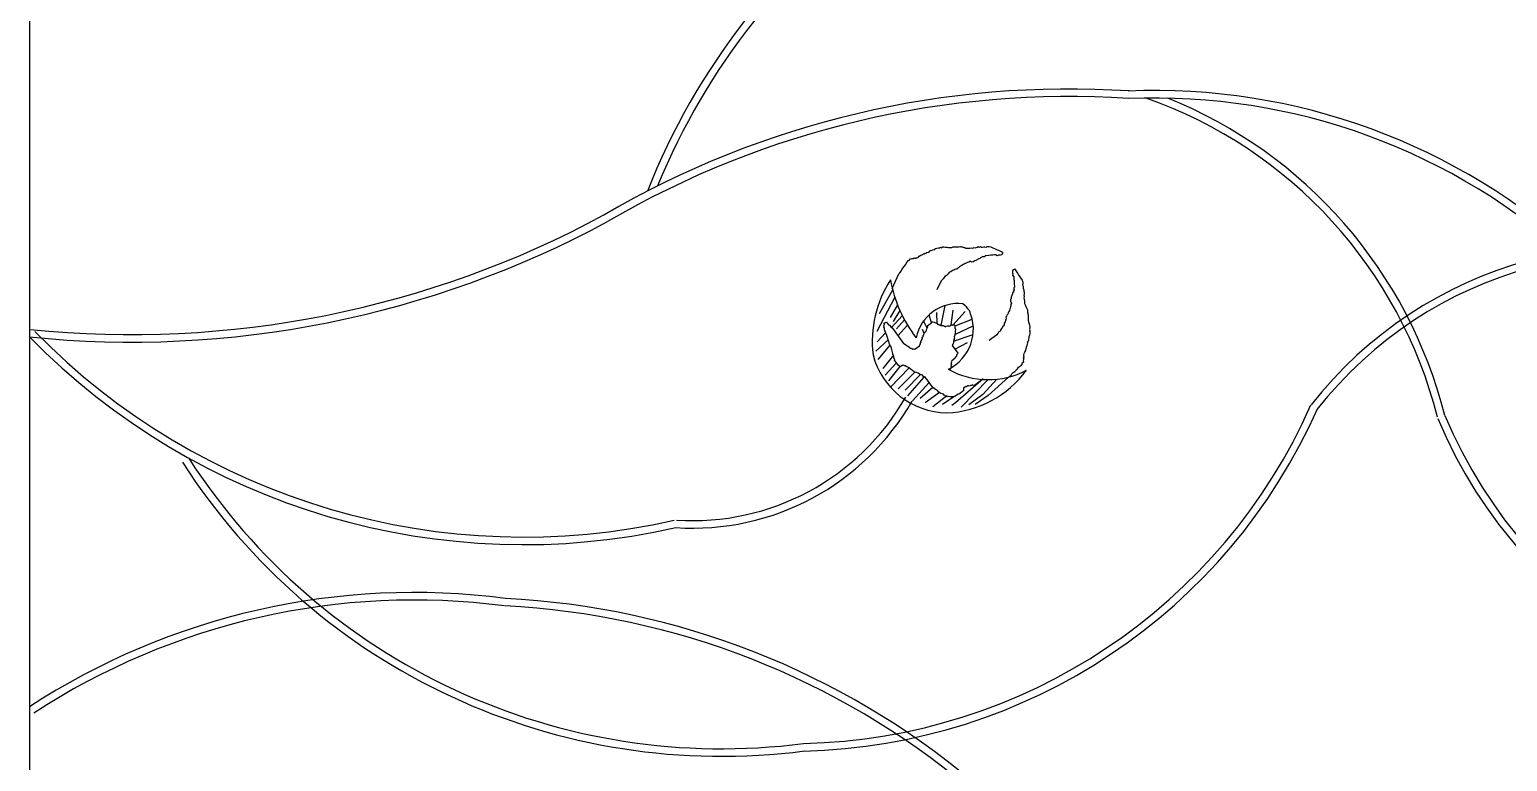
# Model space of a CAD drawing. Header units: millimetres. Extents: x 14385 to 129787, y 107826 to 186798.
# Drawn here: x 29549.7 to 30049.3, y 119364.4 to 119612 of the extents above; entities that cross this region are included whole.
import ezdxf

# ---------------------------------------------------------------- set-up
doc = ezdxf.new("R2010")
doc.units = ezdxf.units.MM
doc.header["$LTSCALE"] = 1000

msp = doc.modelspace()

# ---------------------------------------------------------------- linework, layer by layer
at = {"color": 251, "linetype": 'Continuous', "ltscale": 10}
for p, q in [((29842.2, 119521.42), (29836.14, 119509.86)), ((29841.48, 119523.85), (29836.88, 119515.83)), ((29843.11, 119518.85), (29840.64, 119514.6)), ((29843.88, 119517), (29841.67, 119513.21)), ((29854.61, 119512.82), (29853.86, 119515.54)), ((29856.58, 119512.52), (29856.44, 119516.23)), ((29857.93, 119511.88), (29859.29, 119518.65)), ((29861.29, 119512.06), (29861.92, 119517.12)), ((29861.78, 119511.98), (29865.96, 119516.67)), ((29844.75, 119515.16), (29841.1, 119511.17)), ((29845.48, 119513.75), (29842.77, 119510.74)), ((29846.5, 119511.96), (29843.26, 119508.39)), ((29852.11, 119509.12), (29851.63, 119510.55)), ((29853.14, 119510.97), (29851.96, 119513.45)), ((29862.56, 119508.85), (29868.73, 119511.74)), ((29862.62, 119511.73), (29868.39, 119514.04)), ((29839.91, 119507.02), (29835.79, 119503.16)), ((29839.01, 119509.41), (29836.27, 119506.38)), ((29862.08, 119506.53), (29868.65, 119508.8)), ((29862.55, 119503.82), (29866.75, 119506.1)), ((29840.56, 119505.25), (29836.52, 119500.42)), ((29841.76, 119501.83), (29838.2, 119497.37)), ((29842.81, 119499.22), (29838.92, 119495.04)), ((29843.95, 119497.98), (29840.12, 119493.21)), ((29847.02, 119497.51), (29840.7, 119491.02)), ((29849.01, 119496.14), (29843.32, 119490.42)), ((29850.9, 119495.35), (29845.73, 119490.05)), ((29852.07, 119494.35), (29846.5, 119488.04)), ((29853.81, 119492.58), (29848.14, 119486.39)), ((29855.07, 119490.88), (29850.81, 119487.22)), ((29872.1, 119493.82), (29862.76, 119485.73)), ((29873.8, 119493.56), (29864.69, 119484.29)), ((29876.66, 119493.71), (29871.99, 119488.52)), ((29880.65, 119494.43), (29873.83, 119488.16)), ((29857.27, 119489.23), (29852.48, 119485.73)), ((29859.79, 119488.03), (29855.07, 119484.35)), ((29862.14, 119487.79), (29858.32, 119485.17)), ((29862.76, 119485.73), (29861.47, 119484.77)), ((29871.99, 119488.52), (29867.27, 119485.04)), ((29873.83, 119488.16), (29869.34, 119485.14))]:
    msp.add_line(p, q, dxfattribs=at)
at = {"color": 252}
msp.add_lwpolyline([(29549.67, 117854.15), (30509.67, 117854.15), (30509.67, 119939.15), (29549.67, 119939.15)], close=True, dxfattribs=at)
at = {"color": 251, "linetype": 'Continuous', "ltscale": 10}
for points in [[(29841.33, 119524.44), (29843.58, 119529.4), (29843.93, 119529.75), (29844.36, 119530.24), (29844.64, 119530.8), (29845.35, 119531.86), (29845.78, 119532.35), (29846.34, 119533.47), (29846.7, 119533.82), (29847.05, 119533.82), (29847.33, 119534.38), (29847.69, 119534.38), (29848.11, 119534.51), (29848.46, 119534.51), (29848.74, 119534.72), (29849.02, 119534.58), (29849.31, 119534.79), (29849.66, 119534.79), (29850.08, 119534.93), (29850.43, 119535.28), (29851, 119535.7), (29851.63, 119535.9), (29851.92, 119536.11), (29852.27, 119536.11), (29852.41, 119536.39), (29852.76, 119536.39), (29853.04, 119536.6), (29853.47, 119536.74), (29853.82, 119536.74), (29854.1, 119537.3), (29854.46, 119537.3), (29855.09, 119537.5), (29855.51, 119537.64), (29856.01, 119537.92), (29856.43, 119538.06), (29856.99, 119538.13), (29857.34, 119538.12), (29857.63, 119538.33), (29857.91, 119538.19), (29858.4, 119538.47), (29858.75, 119538.47), (29859.25, 119538.4), (29859.95, 119538.39), (29860.23, 119538.25), (29860.93, 119538.25), (29861.5, 119538.31), (29861.92, 119538.45), (29862.48, 119538.52), (29862.84, 119538.52), (29863.19, 119538.52), (29863.54, 119538.52), (29863.89, 119538.51), (29864.31, 119538.65), (29864.6, 119538.51), (29865.09, 119538.44), (29865.51, 119538.22), (29865.86, 119538.22), (29866.14, 119538.08), (29866.63, 119538.01), (29867.2, 119538.07), (29867.55, 119538.07), (29868.11, 119538.14), (29868.61, 119538.07), (29869.03, 119538.21), (29869.38, 119538.2), (29870.01, 119538.41), (29870.44, 119538.55), (29870.72, 119538.41), (29871.14, 119538.55), (29871.42, 119538.4), (29871.77, 119538.4), (29872.34, 119538.47), (29872.69, 119538.47), (29873.18, 119538.4), (29873.46, 119538.61), (29873.82, 119538.6), (29874.17, 119538.6), (29874.66, 119538.53), (29876.77, 119537.46), (29877.26, 119537.39), (29878.66, 119536.68), (29878.66, 119536.33), (29878.38, 119535.77), (29877.96, 119535.63), (29877.6, 119535.63), (29877.25, 119535.63), (29876.83, 119535.49), (29876.27, 119535.78), (29875.92, 119535.78), (29875.35, 119535.71), (29875, 119535.71), (29874.65, 119535.72), (29874.01, 119535.51), (29872.75, 119535.44), (29872.6, 119535.16), (29872.25, 119535.16), (29871.9, 119535.17), (29871.62, 119534.96), (29871.2, 119534.82), (29871.05, 119534.54), (29870.63, 119534.4), (29869.64, 119533.84), (29869.22, 119533.7), (29868.73, 119533.42), (29868.16, 119533.36), (29867.88, 119533.5), (29867.53, 119533.5), (29867.25, 119533.29), (29866.68, 119533.22), (29866.4, 119533.01), (29865.98, 119532.88), (29865.7, 119532.67), (29865.27, 119532.53), (29864.92, 119532.18), (29864.43, 119531.9), (29864.14, 119531.69), (29863.79, 119531.34), (29863.37, 119531.2), (29863.23, 119530.92), (29862.87, 119530.92), (29862.45, 119530.78), (29862.17, 119530.57), (29861.74, 119530.43), (29861.18, 119530.02), (29860.76, 119529.88), (29860.47, 119529.67), (29860.33, 119529.39), (29860.05, 119529.18), (29859.7, 119528.83), (29859.13, 119528.41), (29858.78, 119528.06), (29858.57, 119527.64), (29858.21, 119527.29), (29857.86, 119526.94), (29856.37, 119523.99)], [(29880.65, 119494.43), (29881.54, 119495.08), (29881.83, 119495.49), (29882.24, 119495.99), (29882.74, 119496.36), (29883.66, 119497.23), (29884.08, 119497.73), (29885.09, 119498.48), (29885.38, 119498.89), (29885.32, 119499.23), (29885.82, 119499.61), (29885.76, 119499.95), (29885.83, 119500.39), (29885.77, 119500.74), (29885.93, 119501.05), (29885.74, 119501.31), (29885.9, 119501.62), (29885.84, 119501.97), (29885.91, 119502.41), (29886.2, 119502.81), (29886.52, 119503.44), (29886.62, 119504.1), (29886.78, 119504.41), (29886.72, 119504.76), (29886.97, 119504.95), (29886.91, 119505.29), (29887.07, 119505.61), (29887.14, 119506.05), (29887.08, 119506.39), (29887.58, 119506.77), (29887.52, 119507.11), (29887.62, 119507.77), (29887.69, 119508.21), (29887.88, 119508.75), (29887.95, 119509.19), (29887.92, 119509.75), (29887.86, 119510.1), (29888.02, 119510.41), (29887.83, 119510.67), (29888.03, 119511.2), (29887.97, 119511.55), (29887.81, 119512.02), (29887.69, 119512.71), (29887.51, 119512.97), (29887.39, 119513.66), (29887.36, 119514.23), (29887.43, 119514.67), (29887.4, 119515.23), (29887.34, 119515.58), (29887.28, 119515.93), (29887.22, 119516.27), (29887.16, 119516.62), (29887.23, 119517.06), (29887.04, 119517.31), (29886.89, 119517.79), (29886.61, 119518.17), (29886.55, 119518.51), (29886.36, 119518.77), (29886.21, 119519.24), (29886.18, 119519.81), (29886.12, 119520.16), (29886.09, 119520.72), (29885.94, 119521.2), (29886.01, 119521.64), (29885.95, 119521.98), (29886.05, 119522.64), (29886.11, 119523.08), (29885.93, 119523.34), (29885.99, 119523.78), (29885.8, 119524.03), (29885.74, 119524.38), (29885.72, 119524.94), (29885.66, 119525.29), (29885.5, 119525.76), (29885.66, 119526.08), (29885.6, 119526.42), (29885.54, 119526.77), (29885.39, 119527.24), (29883.99, 119529.14), (29883.84, 119529.62), (29882.9, 119530.89), (29882.56, 119530.83), (29882.05, 119530.45), (29881.98, 119530.01), (29882.04, 119529.67), (29882.1, 119529.32), (29882.04, 119528.88), (29882.41, 119528.37), (29882.47, 119528.03), (29882.5, 119527.46), (29882.56, 119527.11), (29882.62, 119526.76), (29882.52, 119526.1), (29882.67, 119524.84), (29882.41, 119524.66), (29882.47, 119524.31), (29882.53, 119523.96), (29882.37, 119523.65), (29882.31, 119523.21), (29882.05, 119523.02), (29881.99, 119522.58), (29881.6, 119521.52), (29881.53, 119521.08), (29881.34, 119520.54), (29881.37, 119519.98), (29881.55, 119519.72), (29881.61, 119519.38), (29881.45, 119519.06), (29881.48, 119518.5), (29881.32, 119518.18), (29881.25, 119517.74), (29881.09, 119517.43), (29881.03, 119516.99), (29880.74, 119516.58), (29880.55, 119516.05), (29880.39, 119515.74), (29880.1, 119515.33), (29880.03, 119514.89), (29879.78, 119514.71), (29879.84, 119514.36), (29879.77, 119513.92), (29879.61, 119513.61), (29879.55, 119513.17), (29879.23, 119512.54), (29879.16, 119512.1), (29879, 119511.79), (29878.75, 119511.6), (29878.59, 119511.29), (29878.3, 119510.88), (29877.98, 119510.25), (29877.7, 119509.85), (29877.32, 119509.57), (29877.03, 119509.16), (29876.74, 119508.75), (29874.08, 119506.79)], [(29872.1, 119493.82), (29869.13, 119491.63), (29868.64, 119491.71), (29868.54, 119491.85), (29868.11, 119491.54), (29867.87, 119491.57), (29867.34, 119491.4), (29867.09, 119491.44), (29866.85, 119491.48), (29866.28, 119491.06), (29866.18, 119491.2), (29865.47, 119490.68), (29865.43, 119490.43), (29865.39, 119490.19), (29865.46, 119489.8), (29865.6, 119489.91), (29864.05, 119488.76), (29863.66, 119488.69), (29862.53, 119487.86), (29862.14, 119487.79), (29861.75, 119487.73), (29861.12, 119487.7), (29860.87, 119487.73), (29860.38, 119487.81), (29860, 119487.74), (29859.79, 119488.03), (29859.65, 119487.92), (29859.4, 119487.96), (29859.19, 119488.24), (29858.95, 119488.28), (29858.63, 119488.7), (29858.39, 119488.74), (29857.9, 119488.82), (29857.44, 119489.14), (29857.09, 119489.32), (29856.57, 119490.02), (29856.32, 119490.06), (29855.97, 119490.24), (29855.07, 119490.88), (29852.56, 119494.28), (29852.21, 119494.46), (29852.07, 119494.35), (29851.55, 119495.06), (29851.2, 119495.24), (29850.6, 119495.46), (29850.15, 119495.78), (29849.55, 119495.99), (29849.31, 119496.03), (29848.71, 119496.25), (29848.15, 119496.71), (29847.8, 119496.89), (29847.35, 119497.21), (29847.25, 119497.35), (29846.79, 119497.67), (29846.09, 119498.03), (29845.74, 119498.21), (29845.5, 119498.25), (29845.39, 119498.39), (29845.15, 119498.42), (29845, 119498.32), (29844.9, 119498.46), (29844.05, 119497.84), (29843.84, 119498.12), (29843.49, 119498.3), (29842.14, 119500.14), (29842.17, 119500.39), (29841.97, 119500.67), (29841.76, 119501.83), (29841.56, 119502.11), (29841.59, 119502.36), (29841.42, 119502.89), (29841.35, 119503.28), (29841.18, 119503.8), (29841.12, 119504.19), (29840.84, 119504.86), (29840.53, 119505.29), (29840.36, 119505.82), (29840.29, 119506.2), (29840.12, 119506.73), (29839.91, 119507.02), (29839.77, 119507.79), (29839.43, 119508.85), (29839.01, 119509.41), (29839.16, 119509.52), (29838.95, 119509.8), (29838.98, 119510.05), (29838.78, 119510.33), (29838.71, 119510.72), (29838.75, 119510.96), (29838.54, 119511.25), (29838.58, 119511.49), (29838.47, 119511.63), (29838.51, 119511.88), (29838.65, 119511.98), (29838.69, 119512.23), (29838.58, 119512.37), (29838.62, 119512.62), (29839.19, 119513.03), (29839.29, 119512.89), (29839.43, 119513), (29840.06, 119512.15), (29840.41, 119511.97), (29840.82, 119511.4), (29841.38, 119510.94), (29845.14, 119505.84), (29845.49, 119505.66), (29845.94, 119505.34), (29846.29, 119505.16), (29846.6, 119504.74), (29846.75, 119504.84), (29847.06, 119504.42), (29847.3, 119504.38), (29847.41, 119504.24), (29847.65, 119504.2), (29847.8, 119504.31), (29848.11, 119503.88), (29848.25, 119503.99), (29848.35, 119503.84), (29848.5, 119503.95), (29848.74, 119503.91), (29848.88, 119504.02), (29848.99, 119503.87), (29850.54, 119505.02), (29850.72, 119505.37), (29850.9, 119505.72), (29850.94, 119505.97), (29851.12, 119506.32), (29850.91, 119506.6), (29851.33, 119506.91), (29851.37, 119507.16), (29851.55, 119507.51), (29851.48, 119507.89), (29851.76, 119508.1), (29851.8, 119508.35), (29851.98, 119508.7), (29852.02, 119508.94), (29852.19, 119509.29), (29852.37, 119509.64), (29852.66, 119509.85), (29852.98, 119510.31), (29853.05, 119510.8), (29853.23, 119511.15), (29853.41, 119511.5), (29853.2, 119511.78), (29854.61, 119512.82), (29854.65, 119513.07), (29854.79, 119513.17), (29854.9, 119513.03), (29855.28, 119513.1), (29855.53, 119513.06), (29856.58, 119512.52), (29856.79, 119512.24), (29857.03, 119512.2), (29857.28, 119512.17), (29857.38, 119512.02), (29857.73, 119511.85), (29858.12, 119511.91), (29858.61, 119511.84), (29858.96, 119511.66), (29859.31, 119511.48), (29859.6, 119511.69), (29859.98, 119511.76), (29860.23, 119511.72), (29860.47, 119511.68), (29860.62, 119511.78), (29860.72, 119511.64), (29861.29, 119512.06), (29861.67, 119512.13), (29861.78, 119511.98), (29862.16, 119512.05), (29862.31, 119512.16), (29862.62, 119511.73), (29862.48, 119511.63), (29862.51, 119510.99), (29862.72, 119510.71), (29862.57, 119509.73), (29862.6, 119509.09), (29862.52, 119508.6), (29862.31, 119508.01), (29862.37, 119507.62), (29862.2, 119507.27), (29862.3, 119507.13), (29862.12, 119506.78), (29862.08, 119506.53), (29862.01, 119506.04), (29861.97, 119505.8), (29861.79, 119505.45), (29861.65, 119505.34), (29861.76, 119505.2), (29861.62, 119505.1), (29863.49, 119502.55), (29863.45, 119502.3), (29863.03, 119501.99), (29863.13, 119501.85), (29863.1, 119501.6), (29862.92, 119501.25), (29862.64, 119501.04), (29862.46, 119500.69), (29861.47, 119499.96), (29861.43, 119499.72), (29861.29, 119499.61), (29861.39, 119499.47), (29861.25, 119499.37), (29861.36, 119499.23), (29861.32, 119498.98), (29861.18, 119498.88), (29861.39, 119498.59), (29861.24, 119498.49), (29861.21, 119498.24), (29861.31, 119498.1), (29861.17, 119498), (29861.27, 119497.86), (29861.24, 119497.61), (29861.1, 119497.51), (29861.2, 119497.36), (29860.92, 119497.16), (29861.02, 119497.01), (29860.88, 119496.91)]]:
    msp.add_lwpolyline(points, dxfattribs=at)
for centre, radius, start, end in [((29975.58, 119471.71), 233.3, 94.2801, 158.4653), ((29975.58, 119471.71), 230.74, 94.2801, 157.7456), ((29901.1, 119280.39), 311.49, 86.2569, 120.3293), ((29930.07, 119378.96), 212.43, 2.1192, 92.4027), ((29901.1, 119280.39), 308.93, 86.2569, 120.3293), ((29930.07, 119378.96), 209.88, 2.1192, 92.4027), ((29875.67, 119442.93), 154.73, 14.1795, 70.5504), ((29875.67, 119442.93), 157.28, 14.1795, 68.0411), ((29584.13, 119844.39), 338.13, 264.1506, 298.4278), ((29584.13, 119844.39), 335.57, 264.1506, 298.4278), ((30093.47, 119398.48), 140.37, 68.7486, 141.9543), ((30093.47, 119398.48), 137.82, 68.5902, 141.9543), ((29872.83, 119506.57), 38.24, 147.1329, 186.925), ((29885.74, 119535.51), 45.76, 190.2949, 217.4142), ((29863.62, 119504.78), 14.53, 83.5561, 168.4004), ((29853.64, 119510.67), 15.13, 296.1538, 24.4795), ((29856.37, 119508.63), 13.82, 36.9646, 49.9891), ((29716.72, 119671.43), 233.68, 224.3695, 282.7265), ((29716.72, 119671.43), 231.12, 224.3695, 282.7265), ((29860.12, 119508.39), 26.05, 194.2904, 269.34), ((29858.44, 119517.18), 34.87, 272.2596, 324.2117), ((29873.79, 119521.06), 27.5, 240.6305, 298.0483), ((29773.85, 119528.89), 85.58, 266.208, 330.2268), ((29773.85, 119528.89), 83.03, 266.208, 330.2268), ((29806.99, 119562.8), 192.37, 271.2864, 336.1404), ((29806.99, 119562.8), 194.92, 271.2864, 336.1404), ((30176.83, 119543.35), 161.04, 202.6039, 278.6013), ((30176.83, 119543.35), 163.59, 202.6039, 278.6013), ((29783.68, 119583), 216.86, 212.7706, 277.4084), ((29783.68, 119583), 214.31, 212.7706, 277.4084), ((29679.64, 119183.78), 237.78, 82.5292, 123.1327), ((29679.64, 119183.78), 235.22, 82.5292, 123.1327), ((29697.15, 119152.84), 264.48, 50.1013, 87.1232), ((29697.15, 119152.84), 267.03, 50.1013, 87.1232)]:
    msp.add_arc(centre, radius, start, end, dxfattribs=at)

doc.saveas('drawing.dxf')
